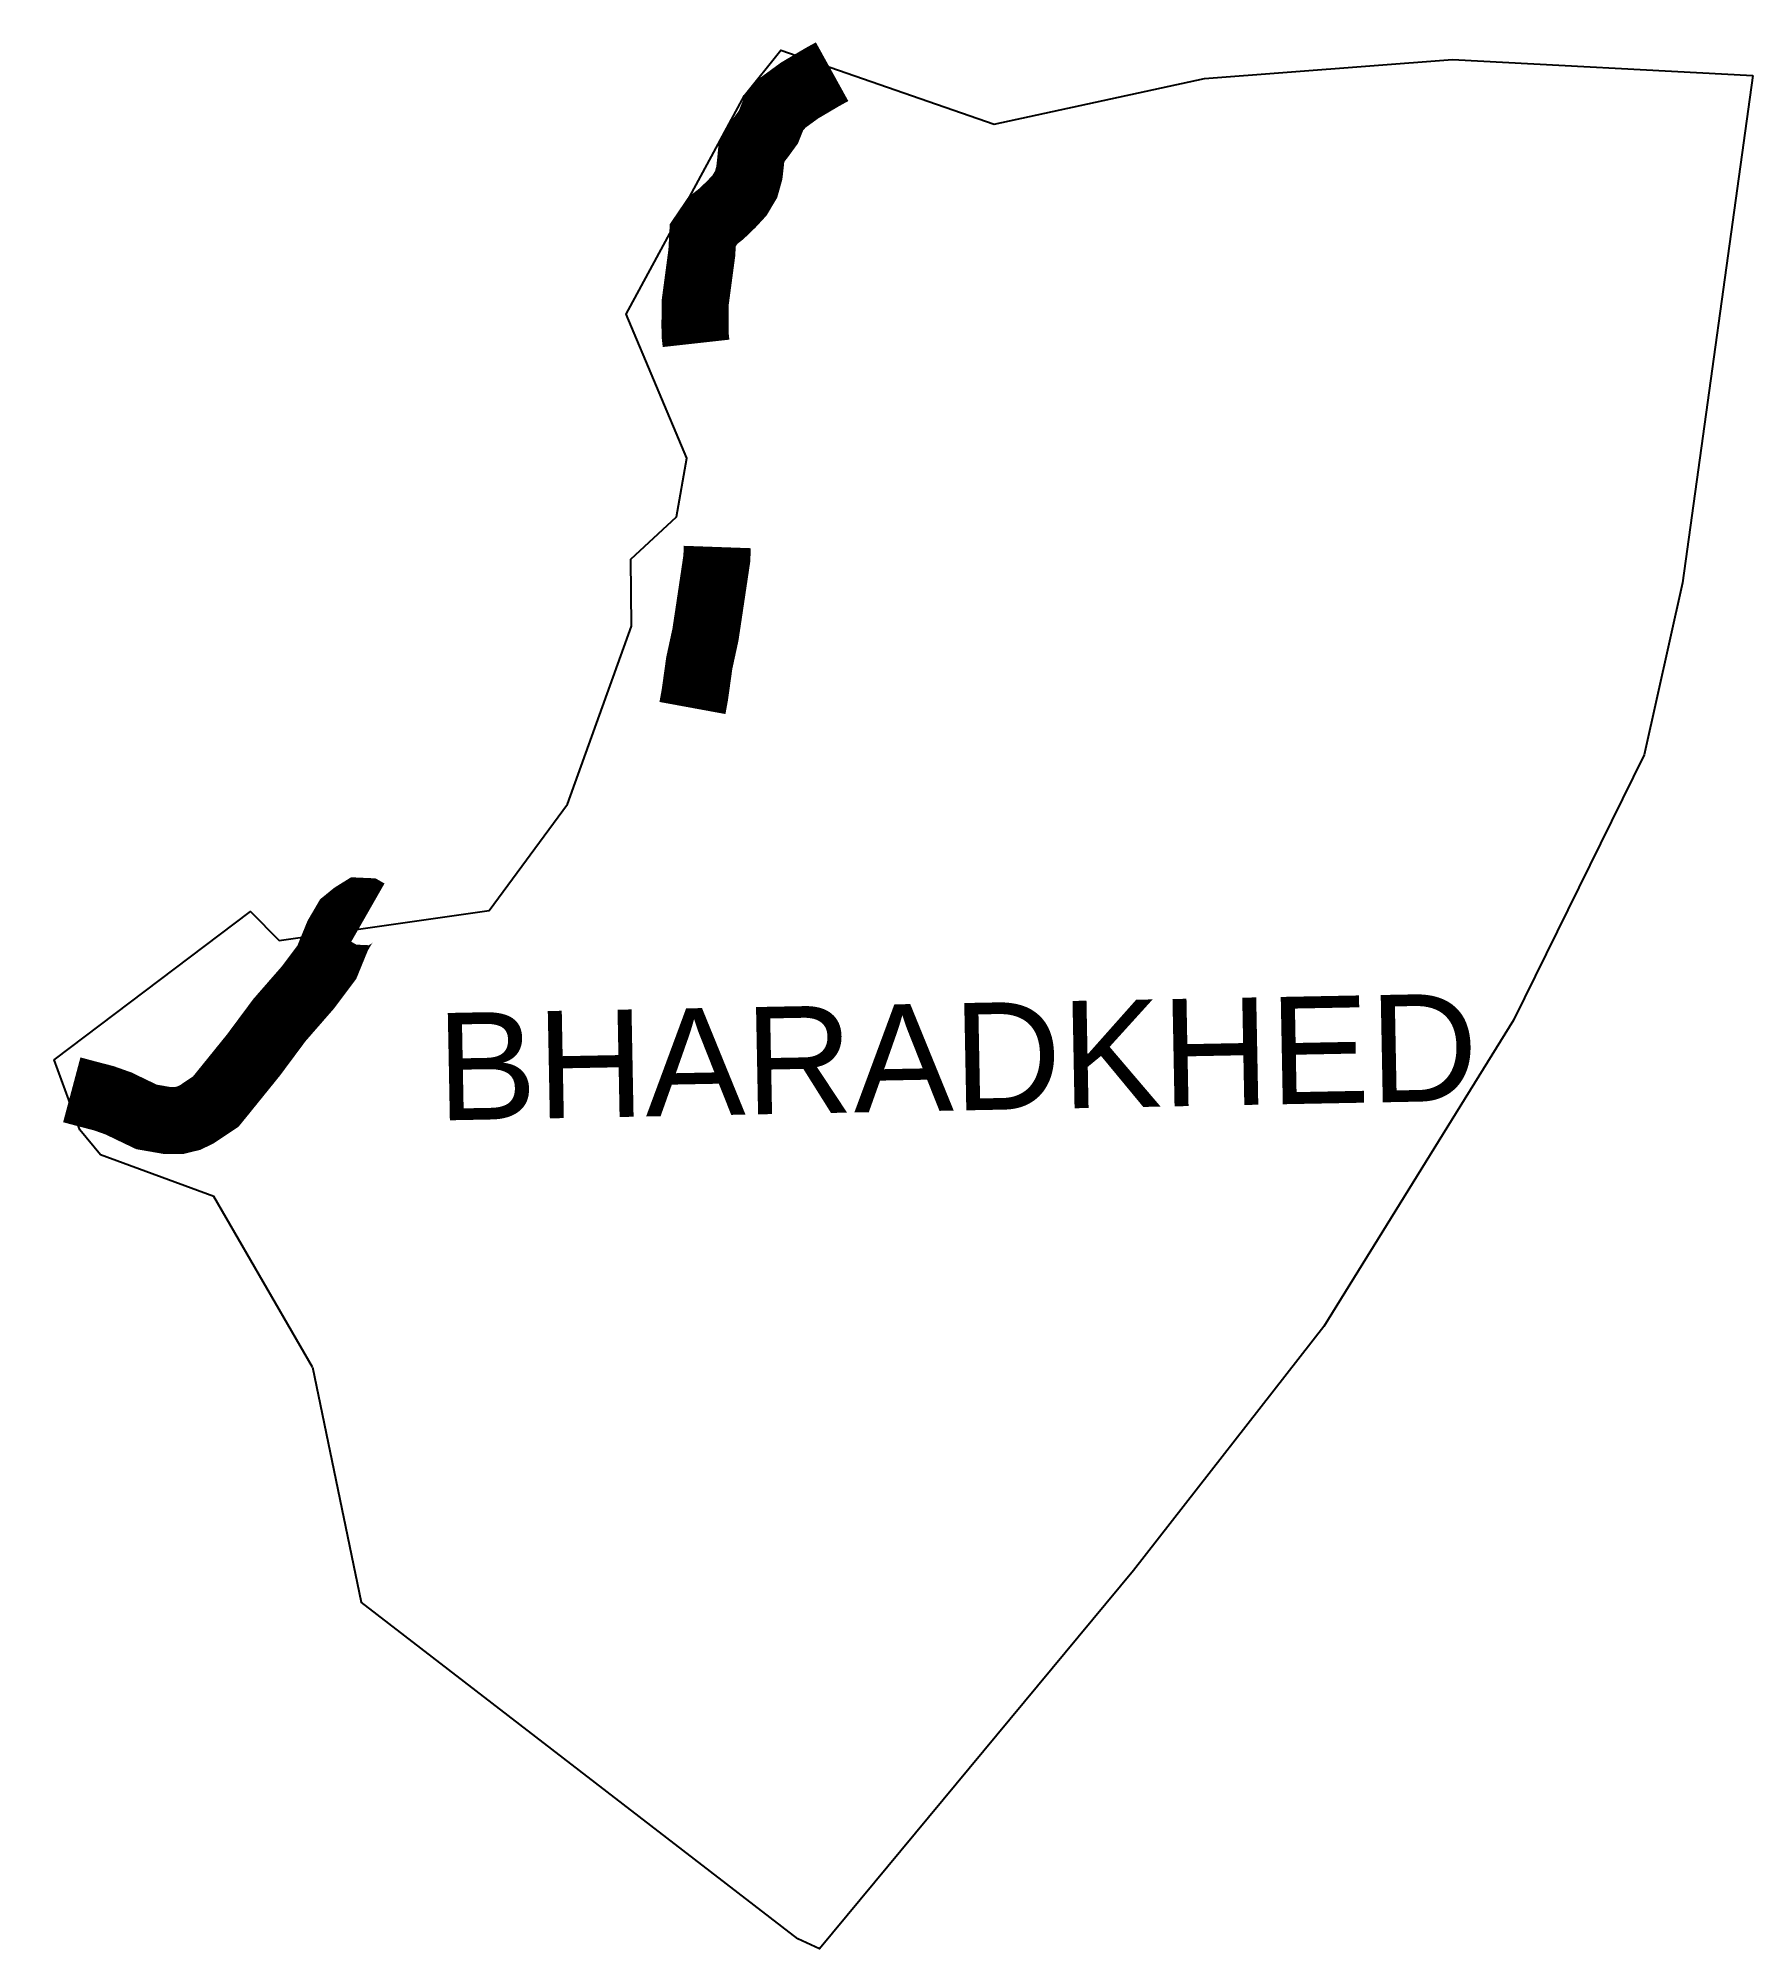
# Model space of a CAD drawing. Header units: metres. Extents: x 286045 to 287323, y 2005661 to 2007085.
import ezdxf

# ---------------------------------------------------------------- set-up
doc = ezdxf.new("R2010")
doc.units = ezdxf.units.M
doc.header["$MEASUREMENT"] = 0
for name, color, linetype in [('UNPROTECTED', 130, 'Continuous'), ('village', 3, 'Continuous'), ('VILLAGE NAME', 250, 'Continuous')]:
    doc.layers.add(name, color=color, linetype=linetype)
doc.styles.get("Standard").update_dxf_attribs({"font": 'arial.ttf'})

msp = doc.modelspace()

# ---------------------------------------------------------------- linework, layer by layer
at = {"layer": 'UNPROTECTED', "const_width": 50, "flags": 128}
for points in [[(286637.1, 2007059.8), (286629.5, 2007055.6), (286612.9, 2007045.8), (286600.4, 2007036.7), (286593.9, 2007029.2), (286589.6, 2007018.5), (286584.5, 2007011.5), (286580.1, 2007005.8), (286577, 2006999.7), (286576.3, 2006992.3), (286575.4, 2006984.3), (286573, 2006975.8), (286568.1, 2006967.6), (286562.1, 2006961.1), (286554.5, 2006953.8), (286548.1, 2006948.8), (286540.7, 2006937.9), (286540, 2006924.8), (286535.1, 2006888.1), (286534.9, 2006871.5), (286535, 2006863.6), (286535.7, 2006857.3)], [(286551.5, 2006705.5), (286551.2, 2006697.1), (286548.6, 2006679.6), (286545.1, 2006656.1), (286542.7, 2006640.2), (286538.1, 2006619), (286534.8, 2006595.3), (286533, 2006585.5)], [(286291.1, 2006433), (286289.7, 2006433.8), (286285.2, 2006434), (286280.7, 2006431.2), (286274.8, 2006426.4), (286268.6, 2006415.8), (286260.5, 2006396), (286246.3, 2006377.1), (286225.2, 2006352.9), (286205.8, 2006326.8), (286182.5, 2006298), (286177.7, 2006292.1), (286172, 2006288.3), (286163.5, 2006282.6), (286157.6, 2006279.8), (286150.2, 2006278), (286141.6, 2006278), (286126.1, 2006280.7), (286114.6, 2006286.2), (286105.3, 2006290.7), (286094.3, 2006294.6), (286083.5, 2006297.4), (286070.4, 2006300.9)]]:
    msp.add_lwpolyline(points, dxfattribs=at)
at = {"layer": 'village'}
msp.add_lwpolyline([(286249.8, 2006094.1), (286286, 2005919.1)], dxfattribs=at)
for points in [[(286249.8, 2006094.1, 0), (286176.4, 2006221.5, 0), (286091.8, 2006252.5, 0), (286076.4, 2006271.1, 0), (286057.3, 2006323.2, 0), (286203.6, 2006433.9, 0), (286225, 2006412.1, 0), (286381.4, 2006434.5, 0), (286440, 2006513.7, 0), (286487.7, 2006646.6, 0), (286487, 2006696.5, 0), (286521.1, 2006728.1, 0), (286528.8, 2006771.7, 0), (286483.6, 2006879.1, 0), (286571.8, 2007042.1, 0), (286599, 2007075.8, 0), (286758, 2007020.7, 0), (286914.6, 2007054.7, 0), (287099.5, 2007069, 0), (287323.3, 2007057, 0)], [(287323.3, 2007057, 0), (287270.9, 2006678.9, 0), (287242.4, 2006550.6, 0), (287145, 2006352.8, 0), (287003.7, 2006124.6, 0), (286861.8, 2005942.5, 0), (286627.7, 2005660.6, 0), (286611.5, 2005668.1, 0), (286286, 2005919.1, 0)]]:
    msp.add_polyline3d(points, dxfattribs=at)

# ---------------------------------------------------------------- texts
at = {"layer": 'VILLAGE NAME', "insert": (286341.5, 2006358), "char_height": 80, "attachment_point": 1, "rotation": 1.1028}
msp.add_mtext_dynamic_manual_height_columns('{\\fArial|b0|i0|c0|p34;BHARADKHED}', width=726.929, gutter_width=543.7, heights=[0], dxfattribs=at)

doc.saveas('drawing.dxf')
